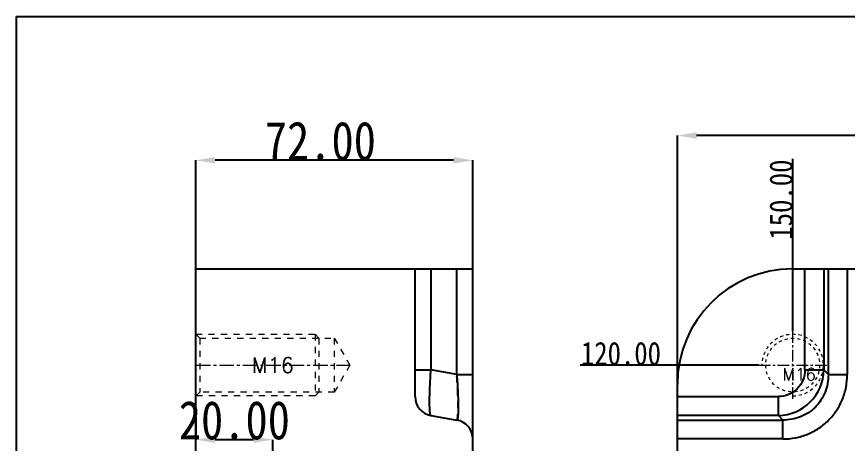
# Model space of a CAD drawing. Header units: millimetres. Extents: x 2667 to 4588, y -8940 to -2822.
# Drawn here: x 3146.8 to 3362.9, y -6142 to -6031.1 of the extents above; entities that cross this region are included whole.
import ezdxf
from ezdxf.enums import TextEntityAlignment as Align

# ---------------------------------------------------------------- set-up
doc = ezdxf.new("R2010")
doc.units = ezdxf.units.MM
doc.header["$LTSCALE"] = 16.335
doc.header["$PDMODE"] = 3
doc.header["$PDSIZE"] = 8
doc.linetypes.add('CENTER', pattern=[0.6, 0.375, -0.075, 0.075, -0.075])
doc.linetypes.add('HIDDEN', pattern=[0.2, 0.1, -0.1])
doc.layers.get('0').update_dxf_attribs({"linetype": 'CONTINUOUS'})
doc.layers.get('Defpoints').update_dxf_attribs({"linetype": 'CONTINUOUS'})
doc.layers.add('DEFAULT_2', color=8, linetype='HIDDEN')
doc.layers.add('dim', color=82, linetype='CONTINUOUS', lineweight=9)
doc.layers.add('screw', color=33, linetype='CONTINUOUS', lineweight=13)
doc.styles.get("Standard").update_dxf_attribs({"font": 'txt', "width": 0.85})
doc.styles.add('TXT', font='txt.shx', dxfattribs={"bigfont": 'gbcbig.shx'})
doc.dimstyles.new('mold', dxfattribs={"dimtxt": 10, "dimasz": 5, "dimexe": 0, "dimexo": 0, "dimgap": 0, "dimtad": 1, "dimzin": 1, "dimdsep": 46, "dimtxsty": 'Standard', "dimcen": 0, "dimclrd": 4, "dimclre": 4, "dimclrt": 6, "dimazin": 0, "dimtfac": 1, "dimtofl": 0, "dimtmove": 0, "dimatfit": 3, "dimfxl": 0, "dimarcsym": 0})

# ---------------------------------------------------------------- blocks, each defined once
blk = doc.blocks.new('screw_m16_g')
at = {"layer": 'screw', "color": 1, "linetype": 'CENTER', "ltscale": 0.497582}
for p, q in [((0, -8.8), (0, 8.8)), ((-8.8, 0), (8.8, 0))]:
    blk.add_line(p, q, dxfattribs=at)
at = {"layer": 'screw', "color": 33, "linetype": 'HIDDEN', "ltscale": 0.497582}
blk.add_circle((0, 0), 7, dxfattribs=at)
at = {"layer": 'screw', "color": 92, "linetype": 'HIDDEN', "ltscale": 0.497582}
blk.add_arc((0, 0), 8, 270, 180, dxfattribs=at)
at = {"layer": 'screw', "color": 6, "style": 'TXT'}
blk.add_text('M16', height=3.2, dxfattribs=at).set_placement((-2.72, -4))
blk = doc.blocks.new('*D384')
at = {"color": 4, "lineweight": -2}
for p, q in [((3193.44, -6135.29), (3193.44, -6141.05)), ((3208.44, -6141.05), (3198.44, -6141.05)), ((3213.44, -6156.03), (3213.44, -6141.05))]:
    blk.add_line(p, q, dxfattribs=at)
at = {"color": 4}
for points in [[(3198.44, -6140.22), (3198.44, -6141.89), (3193.44, -6141.05)], [(3208.44, -6140.22), (3208.44, -6141.89), (3213.44, -6141.05)]]:
    blk.add_solid(points, dxfattribs=at)
at = {"layer": 'Defpoints', "color": 0}
for p in [(3193.44, -6135.29), (3193.44, -6141.05), (3213.44, -6156.03)]:
    blk.add_point(p, dxfattribs=at)
at = {"color": 6, "insert": (3203.44, -6136.05), "char_height": 10, "attachment_point": 5}
blk.add_mtext('20.00', dxfattribs=at)
blk = doc.blocks.new('*D385')
at = {"color": 4, "linetype": 'Continuous', "lineweight": -2}
for p, q in [((3193.44, -6096.68), (3193.44, -6068.47)), ((3260.44, -6068.47), (3198.44, -6068.47)), ((3265.44, -6096.68), (3265.44, -6068.47))]:
    blk.add_line(p, q, dxfattribs=at)
at = {"color": 4}
for points in [[(3198.44, -6067.64), (3198.44, -6069.3), (3193.44, -6068.47)], [(3260.44, -6067.64), (3260.44, -6069.3), (3265.44, -6068.47)]]:
    blk.add_solid(points, dxfattribs=at)
at = {"layer": 'Defpoints', "color": 0}
for p in [(3193.44, -6068.47), (3193.44, -6096.68), (3265.44, -6096.68)]:
    blk.add_point(p, dxfattribs=at)
at = {"color": 6, "insert": (3225.81, -6063.47), "char_height": 10, "attachment_point": 5}
blk.add_mtext('72.00', dxfattribs=at)
blk = doc.blocks.new('*D386')
at = {"color": 4, "linetype": 'Continuous', "lineweight": -2}
for p, q in [((3318.67, -6126.68), (3318.67, -6062.02)), ((3673.67, -6062.02), (3323.67, -6062.02)), ((3678.67, -6126.68), (3678.67, -6062.02))]:
    blk.add_line(p, q, dxfattribs=at)
at = {"color": 4}
for points in [[(3323.67, -6061.19), (3323.67, -6062.86), (3318.67, -6062.02)], [(3673.67, -6061.19), (3673.67, -6062.86), (3678.67, -6062.02)]]:
    blk.add_solid(points, dxfattribs=at)
at = {"layer": 'Defpoints', "color": 0}
for p in [(3318.67, -6062.02), (3318.67, -6126.68), (3678.67, -6126.68)]:
    blk.add_point(p, dxfattribs=at)
at = {"color": 6, "insert": (3506.91, -6057.02), "char_height": 10, "attachment_point": 5}
blk.add_mtext('360.00', dxfattribs=at)
blk = doc.blocks.new('*D403')
at = {"layer": 'Defpoints', "color": 0}
for p in [(3314.63, -6121.68), (3339.87, -6121.68), (3498.67, -6241.68)]:
    blk.add_point(p, dxfattribs=at)
at = {"layer": 'dim', "color": 4, "lineweight": -2}
blk.add_line((3339.87, -6121.68), (3293.38, -6121.68), dxfattribs=at)
at = {"layer": 'dim', "color": 6, "insert": (3304, -6118.68), "char_height": 6, "attachment_point": 5}
blk.add_mtext('120.00', dxfattribs=at)
blk = doc.blocks.new('*D407')
at = {"layer": 'Defpoints', "color": 0}
for p in [(3348.67, -6089.31), (3348.67, -6112.88), (3498.67, -6241.68)]:
    blk.add_point(p, dxfattribs=at)
at = {"layer": 'dim', "color": 4, "lineweight": -2}
blk.add_line((3348.67, -6112.88), (3348.67, -6068.06), dxfattribs=at)
at = {"layer": 'dim', "color": 6, "insert": (3345.67, -6078.68), "char_height": 6, "attachment_point": 5, "rotation": 90}
blk.add_mtext('150.00', dxfattribs=at)

msp = doc.modelspace()

# ---------------------------------------------------------------- linework, layer by layer
at = {"color": 7, "linetype": 'Continuous'}
for p, q in [((3193.436, -6386.677), (3193.436, -6096.677)), ((3193.436, -6096.677), (3265.436, -6096.677)), ((3250.436, -6129.837), (3250.436, -6096.677)), ((3254.568, -6096.677), (3254.568, -6122.943)), ((3261.305, -6124.131), (3261.305, -6096.677)), ((3265.436, -6386.677), (3265.436, -6096.677)), ((3348.666, -6096.677), (3648.666, -6096.677)), ((3351.825, -6122.943), (3351.825, -6096.677)), ((3356.749, -6096.677), (3356.749, -6122.943)), ((3357.937, -6124.131), (3357.937, -6096.677)), ((3362.861, -6096.677), (3362.861, -6124.131)), ((3250.436, -6122.943), (3254.568, -6122.943)), ((3261.305, -6124.131), (3254.568, -6122.943)), ((3351.825, -6122.943), (3356.749, -6122.943)), ((3357.937, -6124.131), (3356.749, -6122.943)), ((3261.305, -6124.131), (3265.436, -6124.131)), ((3357.937, -6124.131), (3362.861, -6124.131)), ((3318.666, -6356.677), (3318.666, -6126.677)), ((3318.666, -6129.837), (3344.932, -6129.837)), ((3344.932, -6134.761), (3344.932, -6129.837)), ((3254.568, -6134.761), (3261.305, -6135.949)), ((3344.932, -6134.761), (3318.666, -6134.761)), ((3318.666, -6135.949), (3346.12, -6135.949)), ((3344.932, -6134.761), (3346.12, -6135.949)), ((3346.12, -6140.873), (3346.12, -6135.949)), ((3346.12, -6140.873), (3318.666, -6140.873))]:
    msp.add_line(p, q, dxfattribs=at)
msp.add_lwpolyline([(3146.803, -6031.143), (3757.963, -6031.143), (3757.963, -6478.482), (3146.803, -6478.482)], close=True)
for centre, radius, start, end in [((3348.666, -6126.677), 30, 90, 180), ((3344.796, -6122.807), 11.954, 270.65223, 359.34777), ((3255.436, -6129.837), 5, 180, 260), ((3260.436, -6140.873), 5, 0, 80)]:
    msp.add_arc(centre, radius, start, end, dxfattribs=at)
for points, knots in [([(3254.568, -6134.761), (3254.534, -6134.755), (3254.466, -6134.664), (3254.412, -6134.481), (3254.354, -6134.187), (3254.287, -6133.595), (3254.237, -6132.606), (3254.22, -6131.155), (3254.245, -6129.392), (3254.312, -6127.384), (3254.42, -6125.206), (3254.515, -6123.707), (3254.568, -6122.943)], [0, 0, 0, 0, 0.0087244, 0.024928, 0.0497599, 0.083336, 0.1757944, 0.2993827, 0.4496222, 0.620812, 0.8066779, 1, 1, 1, 1]), ([(3351.825, -6122.943), (3351.825, -6123.842), (3351.476, -6125.658), (3349.947, -6127.959), (3347.647, -6129.487), (3345.831, -6129.837), (3344.932, -6129.837)], [0, 0, 0, 0, 0.2504166, 0.4999994, 0.7495822, 1, 1, 1, 1]), ([(3261.305, -6124.131), (3261.358, -6124.908), (3261.452, -6126.432), (3261.56, -6128.644), (3261.627, -6130.68), (3261.65, -6132.228), (3261.643, -6133.317), (3261.627, -6134.002), (3261.6, -6134.589), (3261.564, -6135.073), (3261.523, -6135.41), (3261.483, -6135.624), (3261.453, -6135.744), (3261.421, -6135.836), (3261.387, -6135.902), (3261.35, -6135.944), (3261.318, -6135.951), (3261.305, -6135.949)], [0, 0, 0, 0, 0.1962936, 0.3848497, 0.5582702, 0.7096726, 0.7750722, 0.832794, 0.8823535, 0.9232793, 0.9552008, 0.9677748, 0.9781157, 0.9862722, 0.9923562, 0.9966593, 1, 1, 1, 1]), ([(3346.12, -6140.873), (3347.215, -6140.873), (3349.412, -6140.663), (3352.581, -6139.718), (3355.505, -6138.171), (3358.066, -6136.077), (3360.16, -6133.516), (3361.707, -6130.592), (3362.651, -6127.423), (3362.861, -6125.226), (3362.861, -6124.131)], [0, 0, 0, 0, 0.1249937, 0.250017, 0.3750078, 0.500005, 0.6250015, 0.7499911, 0.8750098, 1, 1, 1, 1]), ([(3357.937, -6124.131), (3357.956, -6125.681), (3357.396, -6128.816), (3354.785, -6132.797), (3350.805, -6135.407), (3347.669, -6135.967), (3346.12, -6135.949)], [0, 0, 0, 0, 0.2506798, 0.4999996, 0.7493194, 1, 1, 1, 1])]:
    msp.add_open_spline(points, degree=3, knots=knots, dxfattribs=at)
at = {"layer": 'DEFAULT_2', "color": 8, "linetype": 'HIDDEN'}
msp.add_open_spline([(3261.305, -6135.949), (3261.318, -6135.951), (3261.35, -6135.944), (3261.387, -6135.902), (3261.421, -6135.836), (3261.453, -6135.744), (3261.483, -6135.624), (3261.523, -6135.41), (3261.564, -6135.073), (3261.6, -6134.589), (3261.627, -6134.002), (3261.643, -6133.317), (3261.65, -6132.228), (3261.627, -6130.68), (3261.56, -6128.644), (3261.452, -6126.432), (3261.358, -6124.908), (3261.305, -6124.131)], degree=3, knots=[0, 0, 0, 0, 0.0033405, 0.0076436, 0.0137275, 0.021884, 0.0322248, 0.0447988, 0.0767202, 0.1176457, 0.167205, 0.2249268, 0.2903265, 0.4417295, 0.6151489, 0.8037021, 1, 1, 1, 1], dxfattribs=at)
at = {"layer": 'screw', "color": 92, "linetype": 'HIDDEN', "ltscale": 0.995164}
for p, q in [((3193.436, -6113.677), (3224.436, -6113.677)), ((3224.436, -6113.677), (3225.436, -6114.677)), ((3224.436, -6113.677), (3224.436, -6129.677)), ((3225.436, -6114.677), (3225.436, -6128.677)), ((3224.436, -6129.677), (3193.436, -6129.677)), ((3225.436, -6128.677), (3224.436, -6129.677))]:
    msp.add_line(p, q, dxfattribs=at)
at = {"layer": 'screw', "color": 8, "linetype": 'HIDDEN', "ltscale": 0.995164}
for p, q in [((3193.436, -6113.677), (3194.436, -6114.677)), ((3194.436, -6114.677), (3194.436, -6128.677)), ((3194.436, -6114.677), (3229.436, -6114.677)), ((3229.436, -6114.677), (3233.478, -6121.677)), ((3229.436, -6114.677), (3229.436, -6128.677)), ((3233.478, -6121.677), (3229.436, -6128.677)), ((3194.436, -6128.677), (3193.436, -6129.677)), ((3229.436, -6128.677), (3194.436, -6128.677))]:
    msp.add_line(p, q, dxfattribs=at)
at = {"layer": 'screw', "color": 1, "linetype": 'CENTER', "ltscale": 0.621977}
msp.add_line((3193.436, -6121.677), (3233.478, -6121.677), dxfattribs=at)

# ---------------------------------------------------------------- block references
at = {"layer": 'screw'}
msp.add_blockref('screw_m16_g', (3348.666, -6121.677), dxfattribs=at)

# ---------------------------------------------------------------- texts
at = {"layer": 'screw', "color": 6, "linetype": 'HIDDEN', "ltscale": 0.995164, "style": 'TXT'}
msp.add_text('M16', height=4, dxfattribs=at).set_placement((3213.457, -6121.677), align=Align.MIDDLE)

# ---------------------------------------------------------------- dimensions: what is measured, and where the dimension line sits
for base, p1, p2, picture, middle in [((3318.666, -6062.023), (3678.666, -6126.677), (3318.666, -6126.677), '*D386', (3506.905, -6062.023)), ((3193.436, -6068.47), (3265.436, -6096.677), (3193.436, -6096.677), '*D385', (3225.81, -6068.47)), ((3193.436, -6141.053), (3213.436, -6156.032), (3193.436, -6135.295), '*D384', (3203.436, -6141.053))]:
    dim = msp.add_linear_dim(base=base, p1=p1, p2=p2, dimstyle='mold')
    dim.commit()
    dim.dimension.update_dxf_attribs({"geometry": picture, "text_midpoint": middle, "dimtype": 160})
at = {"layer": 'dim'}
for feature_location, offset, dtype, picture, middle in [((3348.666, -6112.877), (0, 23.571), 1, '*D407', (3345.666, -6078.681)), ((3339.866, -6121.677), (-25.239, 0), 0, '*D403', (3304.002, -6118.677))]:
    dim = msp.add_ordinate_dim(feature_location=feature_location, offset=offset, dtype=dtype, origin=(3498.666, -6241.677), dimstyle='mold', override={"dimtxt": 6, "dimasz": 2}, dxfattribs=at)
    dim.commit()
    dim.dimension.update_dxf_attribs({"geometry": picture, "text_midpoint": middle})

doc.saveas('drawing.dxf')
